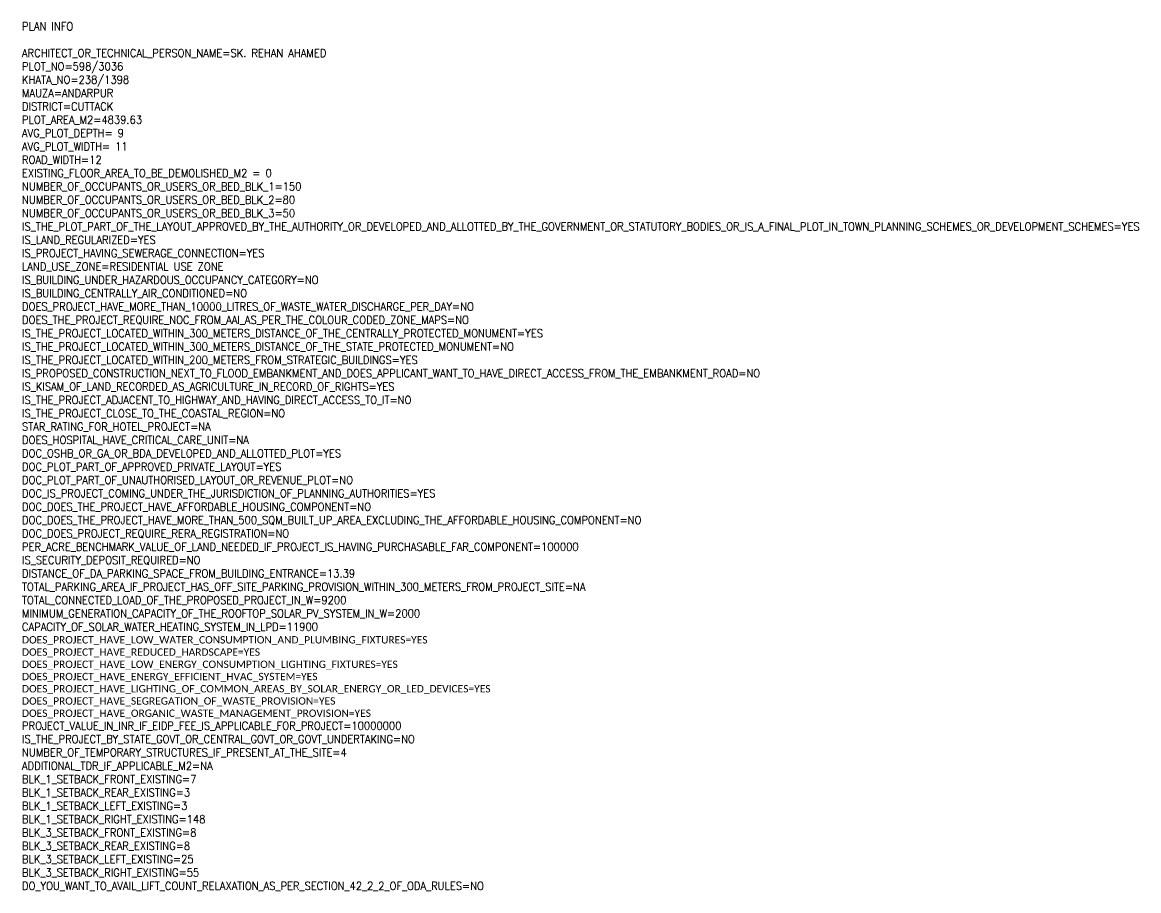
# Model space of a CAD drawing. Header units: metres. Extents: x 0 to 63445, y 32325 to 32915.
# Drawn here: x 62934 to 63231.5, y 32325.4 to 32556.9 of the extents above; entities that cross this region are included whole.
import ezdxf

# ---------------------------------------------------------------- set-up
doc = ezdxf.new("R2010")
doc.units = ezdxf.units.M
doc.header["$MEASUREMENT"] = 0
doc.layers.add('PLAN_INFO', color=1, linetype='Continuous', lineweight=20)
doc.styles.add('style2', font='arial.ttf', dxfattribs={"height": 0.25})

msp = doc.modelspace()

# ---------------------------------------------------------------- texts
at = {"layer": 'PLAN_INFO', "linetype": 'Continuous', "insert": (62933.8759, 32556.8916), "char_height": 2.1336, "attachment_point": 1, "style": 'style2'}
msp.add_mtext_dynamic_manual_height_columns('{\\Fstandard|c0;PLAN INFO\\P\\PARCHITECT_OR_TECHNICAL_PERSON_NAME=SK. REHAN AHAMED\\PPLOT_NO=598/3036\\PKHATA_NO=238/1398\\PMAUZA=ANDARPUR\\PDISTRICT=CUTTACK\\PPLOT_AREA_M2=4839.63\\PAVG_PLOT_DEPTH= 9\\PAVG_PLOT_WIDTH= 11\\PROAD_WIDTH=12\\A1;\\P\\A0;EXISTING_FLOOR_AREA_TO_BE_DEMOLISHED_M2 = 0\\PNUMBER_OF_OCCUPANTS_OR_USERS_OR_BED_BLK_1=150\\PNUMBER_OF_OCCUPANTS_OR_USERS_OR_BED_BLK_2=80\\PNUMBER_OF_OCCUPANTS_OR_USERS_OR_BED_BLK_3=50\\PIS_THE_PLOT_PART_OF_THE_LAYOUT_APPROVED_BY_THE_AUTHORITY_OR_DEVELOPED_AND_ALLOTTED_BY_THE_GOVERNMENT_OR_STATUTORY_BODIES_OR_IS_A_FINAL_PLOT_IN_TOWN_PLANNING_SCHEMES_OR_DEVELOPMENT_SCHEMES=YES\\P\\A1;IS_LAND_REGULARIZED=YES\\PIS_PROJECT_HAVING_SEWERAGE_CONNECTION=YES\\PLAND_USE_ZONE=RESIDENTIAL USE ZONE\\A0;\\PIS_BUILDING_UNDER_HAZARDOUS_OCCUPANCY_CATEGORY=NO\\PIS_BUILDING_CENTRALLY_AIR_CONDITIONED=NO\\PDOES_PROJECT_HAVE_MORE_THAN_10000_LITRES_OF_WASTE_WATER_DISCHARGE_PER_DAY=NO\\PDOES_THE_PROJECT_REQUIRE_NOC_FROM_AAI_AS_PER_THE_COLOUR_CODED_ZONE_MAPS=NO\\PIS_THE_PROJECT_LOCATED_WITHIN_300_METERS_DISTANCE_OF_THE_CENTRALLY_PROTECTED_MONUMENT=YES\\PIS_THE_PROJECT_LOCATED_WITHIN_300_METERS_DISTANCE_OF_THE_STATE_PROTECTED_MONUMENT=NO\\PIS_THE_PROJECT_LOCATED_WITHIN_200_METERS_FROM_STRATEGIC_BUILDINGS=YES\\PIS_PROPOSED_CONSTRUCTION_NEXT_TO_FLOOD_EMBANKMENT_AND_DOES_APPLICANT_WANT_TO_HAVE_DIRECT_ACCESS_FROM_THE_EMBANKMENT_ROAD=NO\\PIS_KISAM_OF_LAND_RECORDED_AS_AGRICULTURE_IN_RECORD_OF_RIGHTS=YES\\PIS_THE_PROJECT_ADJACENT_TO_HIGHWAY_AND_HAVING_DIRECT_ACCESS_TO_IT=NO\\PIS_THE_PROJECT_CLOSE_TO_THE_COASTAL_REGION=NO\\PSTAR_RATING_FOR_HOTEL_PROJECT=NA\\PDOES_HOSPITAL_HAVE_CRITICAL_CARE_UNIT=NA\\PDOC_OSHB_OR_GA_OR_BDA_DEVELOPED_AND_ALLOTTED_PLOT=YES\\PDOC_PLOT_PART_OF_APPROVED_PRIVATE_LAYOUT=YES\\PDOC_PLOT_PART_OF_UNAUTHORISED_LAYOUT_OR_REVENUE_PLOT=NO\\PDOC_IS_PROJECT_COMING_UNDER_THE_JURISDICTION_OF_PLANNING_AUTHORITIES=YES\\PDOC_DOES_THE_PROJECT_HAVE_AFFORDABLE_HOUSING_COMPONENT=NO\\PDOC_DOES_THE_PROJECT_HAVE_MORE_THAN_500_SQM_BUILT_UP_AREA_EXCLUDING_THE_AFFORDABLE_HOUSING_COMPONENT=NO\\PDOC_DOES_PROJECT_REQUIRE_RERA_REGISTRATION=NO\\PPER_ACRE_BENCHMARK_VALUE_OF_LAND_NEEDED_IF_PROJECT_IS_HAVING_PURCHASABLE_FAR_COMPONENT=100000\\PIS_SECURITY_DEPOSIT_REQUIRED=NO\\PDISTANCE_OF_DA_PARKING_SPACE_FROM_BUILDING_ENTRANCE=13.39\\PTOTAL_PARKING_AREA_IF_PROJECT_HAS_OFF_SITE_PARKING_PROVISION_WITHIN_300_METERS_FROM_PROJECT_SITE=NA\\PTOTAL_CONNECTED_LOAD_OF_THE_PROPOSED_PROJECT_IN_W=9200\\PMINIMUM_GENERATION_CAPACITY_OF_THE_ROOFTOP_SOLAR_PV_SYSTEM_IN_W=2000\\PCAPACITY_OF_SOLAR_WATER_HEATING_SYSTEM_IN_LPD=11900\\P\\fCalibri|b0|i0|c0|p34;\\H0.91667x;DOES_PROJECT_HAVE_LOW_WATER_CONSUMPTION_AND_PLUMBING_FIXTURES=YES\\PDOES_PROJECT_HAVE_REDUCED_HARDSCAPE=YES\\PDOES_PROJECT_HAVE_LOW_ENERGY_CONSUMPTION_LIGHTING_FIXTURES=YES\\PDOES_PROJECT_HAVE_ENERGY_EFFICIENT_HVAC_SYSTEM=YES\\PDOES_PROJECT_HAVE_LIGHTING_OF_COMMON_AREAS_BY_SOLAR_ENERGY_OR_LED_DEVICES=YES\\PDOES_PROJECT_HAVE_SEGREGATION_OF_WASTE_PROVISION=YES\\PDOES_PROJECT_HAVE_ORGANIC_WASTE_MANAGEMENT_PROVISION=YES\\P\\Fstandard|c0;\\H1.09091x;PROJECT_VALUE_IN_INR_IF_EIDP_FEE_IS_APPLICABLE_FOR_PROJECT=10000000\\PIS_THE_PROJECT_BY_STATE_GOVT_OR_CENTRAL_GOVT_OR_GOVT_UNDERTAKING=NO\\PNUMBER_OF_TEMPORARY_STRUCTURES_IF_PRESENT_AT_THE_SITE=4\\P\\A1;ADDITIONAL_TDR_IF_APPLICABLE_M2=NA^JBLK_1_SETBACK_FRONT_EXISTING=7\\PBLK_1_SETBACK_REAR_EXISTING=3\\PBLK_1_SETBACK_LEFT_EXISTING=3\\PBLK_1_SETBACK_RIGHT_EXISTING=148\\PBLK_3_SETBACK_FRONT_EXISTING=8\\PBLK_3_SETBACK_REAR_EXISTING=8\\PBLK_3_SETBACK_LEFT_EXISTING=25\\PBLK_3_SETBACK_RIGHT_EXISTING=55\\PDO_YOU_WANT_TO_AVAIL_LIFT_COUNT_RELAXATION_AS_PER_SECTION_42_2_2_OF_ODA_RULES=NO}', width=217.710565, gutter_width=28, heights=[0], dxfattribs=at)

doc.saveas('drawing.dxf')
